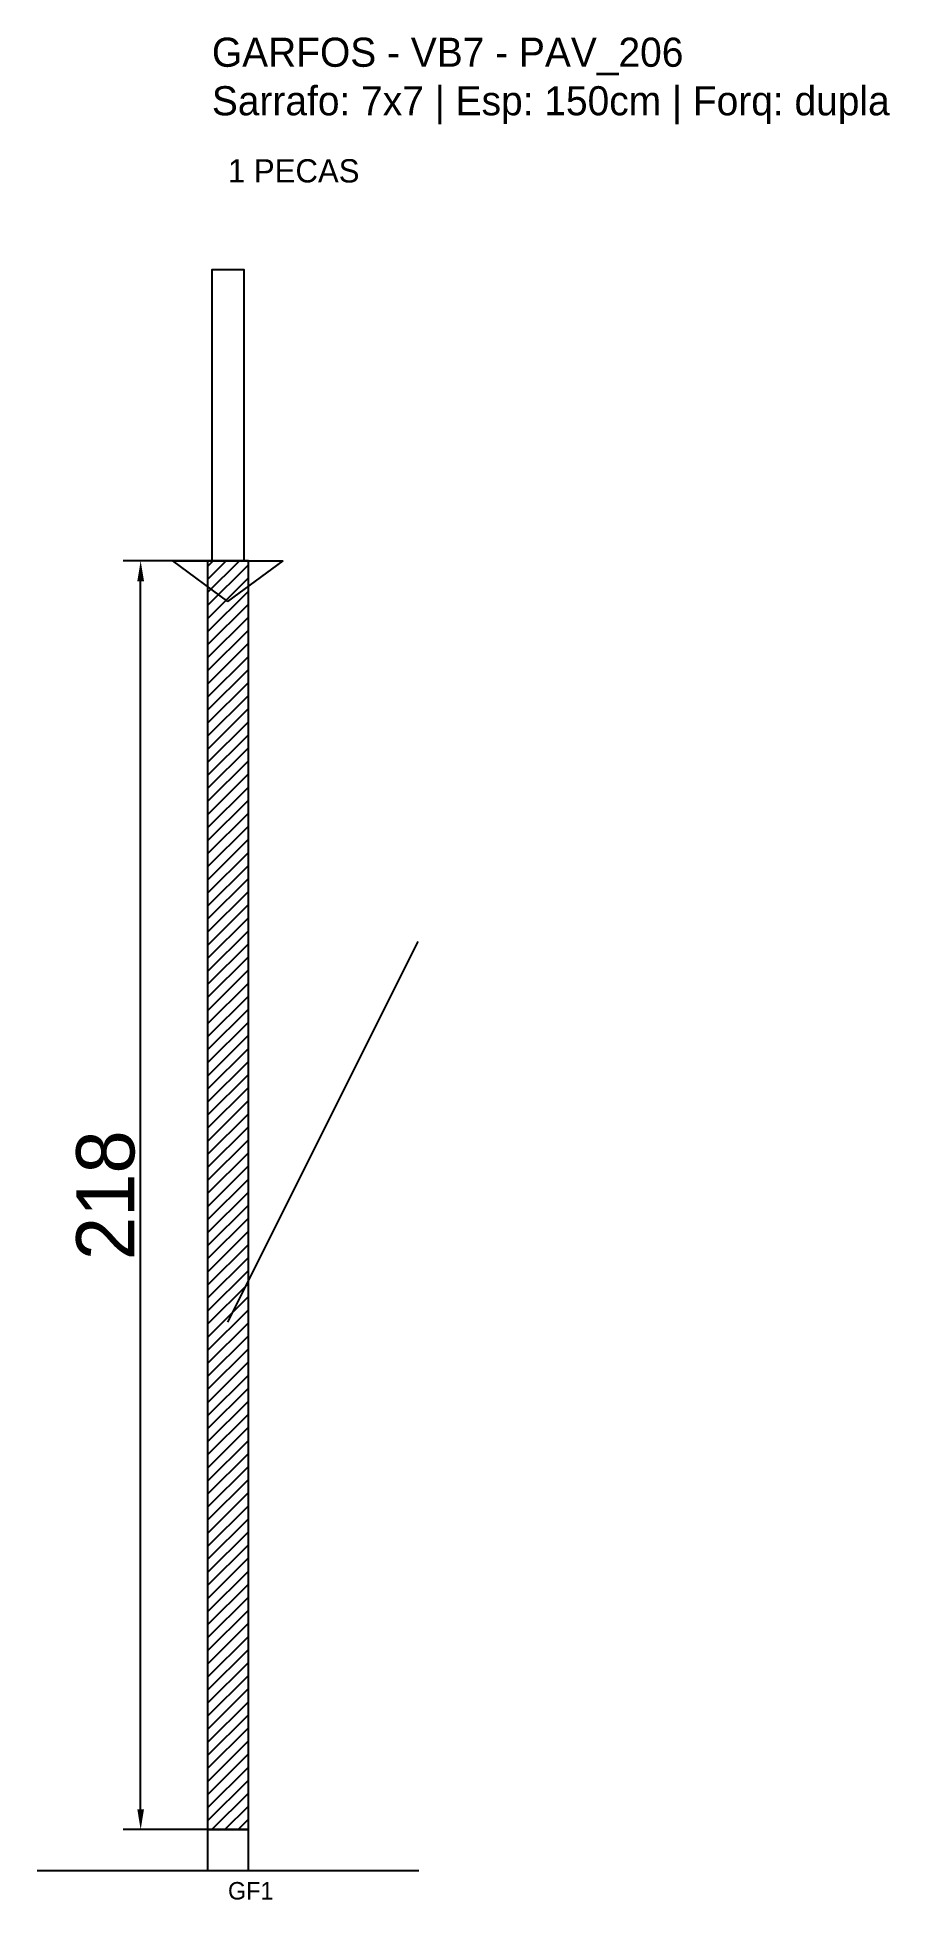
# Model space of a CAD drawing. Header units: metres. Extents: x -30 to 116, y -12 to 308.
import ezdxf

# ---------------------------------------------------------------- set-up
doc = ezdxf.new("R2010")
doc.units = ezdxf.units.M
for name, color, linetype in [('BARRA_ANCORAGEM', 1, 'Continuous'), ('COTA', 241, 'Continuous'), ('GARFOS OK', 3, 'Continuous'), ('NOME DA VIGA', 6, 'Continuous'), ('SARR_7x7', 40, 'Continuous'), ('VIGAS', 3, 'Continuous')]:
    doc.layers.add(name, color=color, linetype=linetype)
doc.dimstyles.new('EZ DXF', dxfattribs={"dimtxt": 10, "dimasz": 3.5, "dimexe": 3, "dimexo": 1.5, "dimgap": 1, "dimtad": 1, "dimdec": 1, "dimdsep": 46, "dimcen": 2.5, "dimazin": 3, "dimtfac": 1, "dimtmove": 0, "dimatfit": 3})

msp = doc.modelspace()

# ---------------------------------------------------------------- hatches: boundary and pattern name
at = {"layer": 'COTA'}
h = msp.add_hatch(dxfattribs=at)
h.set_pattern_fill('ANSI31', scale=0.5)
h.paths.add_polyline_path([(-0.735549, 0), (6.264451, 0), (6.264451, 218), (-0.735549, 218)])

# ---------------------------------------------------------------- linework, layer by layer
at = {"layer": 'BARRA_ANCORAGEM'}
msp.add_line((2.764451, 87.2), (35.464451, 152.6), dxfattribs=at)
at = {"layer": 'GARFOS OK'}
for p, q in [((2.764451, 211), (-6.735549, 218)), ((-6.735549, 218), (12.264451, 218)), ((2.764451, 211), (12.264451, 218))]:
    msp.add_line(p, q, dxfattribs=at)
at = {"layer": 'GARFOS OK', "linetype": 'CONTINUOUS'}
msp.add_line((-30, -7), (35.528902, -7), dxfattribs=at)
at = {"layer": 'GARFOS OK'}
msp.add_lwpolyline([(-0.735549, 0), (6.264451, 0), (6.264451, 218), (-0.735549, 218), (-0.735549, 0)], dxfattribs=at)
at = {"layer": 'SARR_7x7'}
msp.add_lwpolyline([(-0.735549, -7), (6.264451, -7), (6.264451, 0), (-0.735549, 0), (-0.735549, -7)], dxfattribs=at)
at = {"layer": 'VIGAS'}
msp.add_lwpolyline([(0, 218), (5.528902, 218), (5.528902, 268), (0, 268), (0, 218)], dxfattribs=at)

# ---------------------------------------------------------------- texts
at = {"layer": 'NOME DA VIGA'}
for s, height, p in [('1 PECAS', 4, (2.764451, 283)), ('GF1', 3, (2.764451, -12))]:
    msp.add_text(s, height=height, dxfattribs=at).set_placement(p)
at = {"layer": 'NOME DA VIGA', "insert": (0, 293), "char_height": 5, "attachment_point": 7}
msp.add_mtext('GARFOS - VB7 - PAV_206\\PSarrafo: 7x7 | Esp: 150cm | Forq: dupla', dxfattribs=at)

# ---------------------------------------------------------------- dimensions: what is measured, and where the dimension line sits
at = {"layer": 'COTA'}
msp.add_linear_dim(base=(-12.235549, 0), p1=(2.764451, 0), p2=(2.764451, 218), angle=90, dimstyle='EZ DXF', dxfattribs=at).render()

doc.saveas('drawing.dxf')
